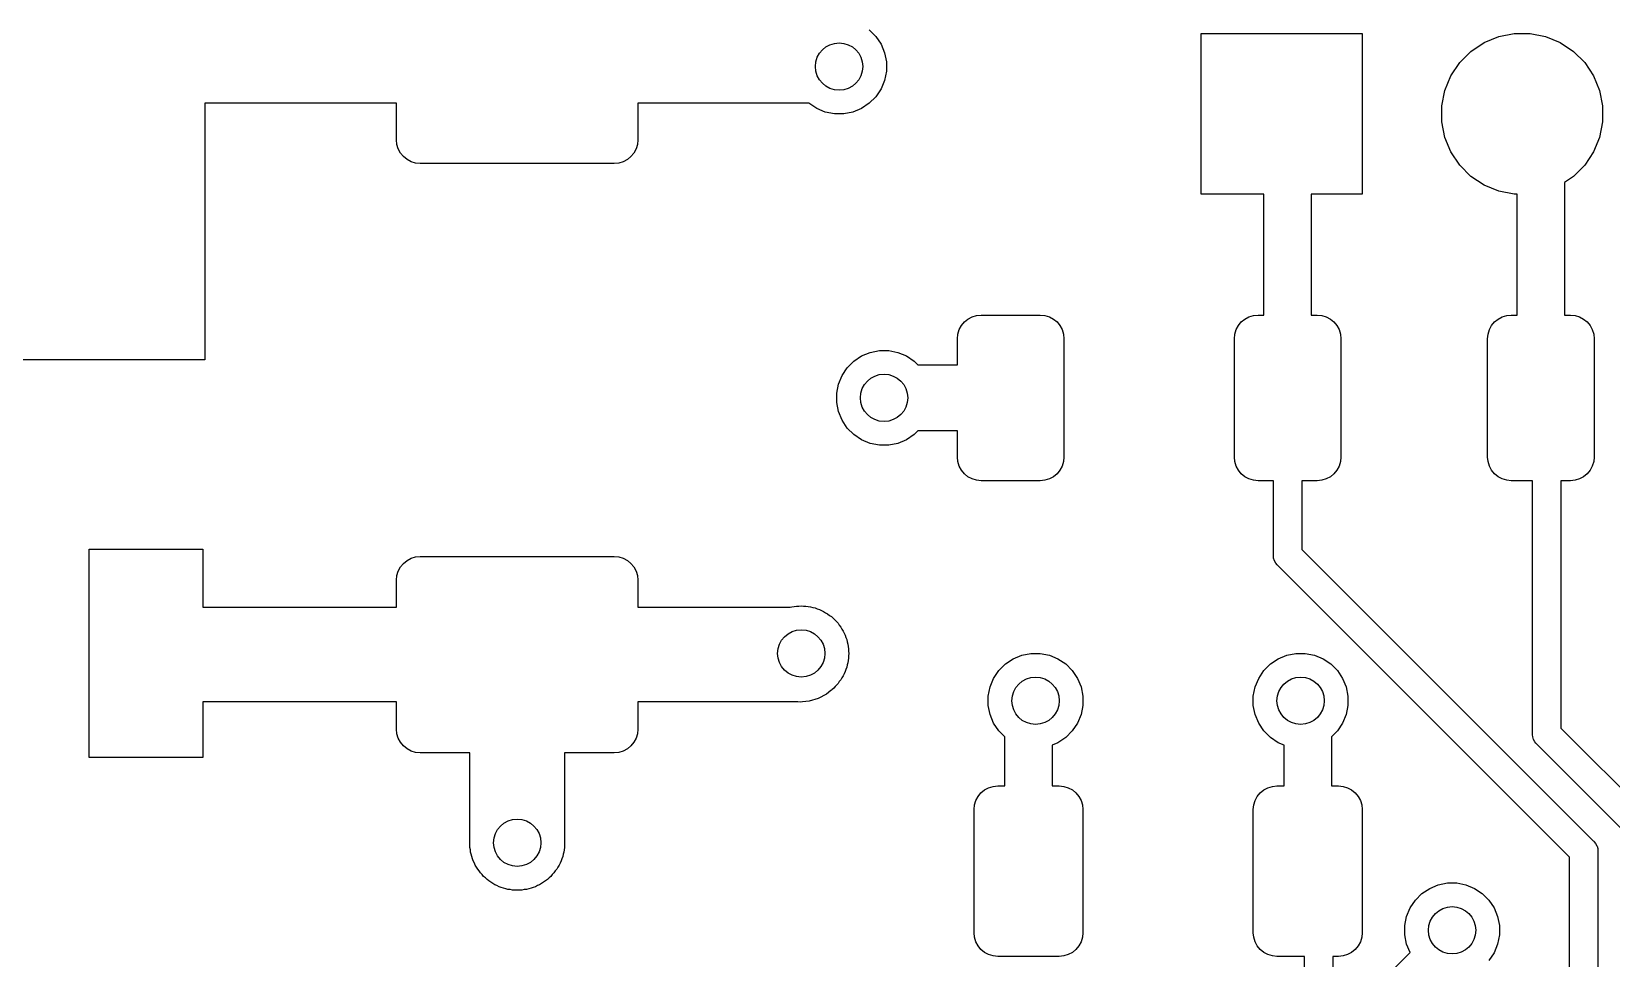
# Model space of a CAD drawing. Extents: x -3.6 to 94.4, y -84.3 to 13.7.
# Drawn here: x 57 to 73.68, y -12.92 to -3.13 of the extents above; entities that cross this region are included whole.
import ezdxf

# ---------------------------------------------------------------- set-up
doc = ezdxf.new("R2010")
doc.units = 0
doc.layers.add('BLACK', color=7, linetype='CONTINUOUS')

msp = doc.modelspace()

# ---------------------------------------------------------------- linework, layer by layer
at = {"layer": 'BLACK', "linetype": 'CONTINUOUS'}
for p, q in [((65.8437, -3.11162), (65.9134, -3.18127)), ((69.35, -4.85), (69.35, -3.15)), ((69.35, -3.15), (71.05, -3.15)), ((71.05, -3.15), (71.05, -4.85)), ((72.4921, -3.18267), (72.6563, -3.15)), ((72.6563, -3.15), (72.8237, -3.15)), ((72.8237, -3.15), (72.9879, -3.18267)), ((65.9134, -3.18127), (65.9681, -3.26316)), ((65.9681, -3.26316), (66.0058, -3.35415)), ((72.1982, -3.33976), (72.3374, -3.24674)), ((72.3374, -3.24674), (72.4921, -3.18267)), ((72.9879, -3.18267), (73.1426, -3.24674)), ((73.1426, -3.24674), (73.2818, -3.33976)), ((66.0058, -3.35415), (66.025, -3.45075)), ((66.025, -3.45075), (66.025, -3.54925)), ((71.9867, -3.59737), (72.0798, -3.45816)), ((72.0798, -3.45816), (72.1982, -3.33976)), ((73.2818, -3.33976), (73.4002, -3.45816)), ((73.4002, -3.45816), (73.4933, -3.59737)), ((66.0058, -3.64585), (65.9681, -3.73684)), ((66.025, -3.54925), (66.0058, -3.64585)), ((71.9227, -3.75206), (71.9867, -3.59737)), ((73.4933, -3.59737), (73.5573, -3.75206)), ((65.9134, -3.81873), (65.8437, -3.88837)), ((65.9681, -3.73684), (65.9134, -3.81873)), ((71.89, -3.91628), (71.9227, -3.75206)), ((73.5573, -3.75206), (73.59, -3.91628)), ((60.85, -3.8875), (58.825, -3.8875)), ((58.825, -3.8875), (58.825, -6.6)), ((60.85, -4.275), (60.85, -3.8875)), ((65.2054, -3.8875), (63.4, -3.8875)), ((63.4, -3.8875), (63.4, -4.275)), ((65.2063, -3.88837), (65.2054, -3.8875)), ((65.2882, -3.94309), (65.2063, -3.88837)), ((65.3792, -3.98079), (65.2882, -3.94309)), ((65.4758, -4), (65.3792, -3.98079)), ((65.5742, -4), (65.4758, -4)), ((65.6708, -3.98079), (65.5742, -4)), ((65.7618, -3.94309), (65.6708, -3.98079)), ((65.8437, -3.88837), (65.7618, -3.94309)), ((71.89, -4.08372), (71.89, -3.91628)), ((73.59, -3.91628), (73.59, -4.08372)), ((71.9227, -4.24794), (71.89, -4.08372)), ((73.59, -4.08372), (73.5573, -4.24794)), ((60.8548, -4.32377), (60.85, -4.275)), ((60.869, -4.37067), (60.8548, -4.32377)), ((63.3952, -4.32377), (63.381, -4.37067)), ((63.4, -4.275), (63.3952, -4.32377)), ((71.9867, -4.40263), (71.9227, -4.24794)), ((73.5573, -4.24794), (73.4933, -4.40263)), ((60.8921, -4.41389), (60.869, -4.37067)), ((60.9232, -4.45178), (60.8921, -4.41389)), ((60.9611, -4.48287), (60.9232, -4.45178)), ((61.0043, -4.50597), (60.9611, -4.48287)), ((63.2889, -4.48287), (63.2457, -4.50597)), ((63.3268, -4.45178), (63.2889, -4.48287)), ((63.3579, -4.41389), (63.3268, -4.45178)), ((63.381, -4.37067), (63.3579, -4.41389)), ((72.0798, -4.54184), (71.9867, -4.40263)), ((73.4933, -4.40263), (73.4002, -4.54184)), ((61.0512, -4.5202), (61.0043, -4.50597)), ((61.1, -4.525), (61.0512, -4.5202)), ((63.15, -4.525), (61.1, -4.525)), ((63.1988, -4.5202), (63.15, -4.525)), ((63.2457, -4.50597), (63.1988, -4.5202)), ((72.1982, -4.66024), (72.0798, -4.54184)), ((72.3374, -4.75326), (72.1982, -4.66024)), ((73.2818, -4.66024), (73.1875, -4.72328)), ((73.4002, -4.54184), (73.2818, -4.66024)), ((72.4921, -4.81733), (72.3374, -4.75326)), ((72.6563, -4.85), (72.4921, -4.81733)), ((73.1875, -4.72328), (73.1875, -6.125)), ((70.0125, -4.85), (69.35, -4.85)), ((70.0125, -6.125), (70.0125, -4.85)), ((71.05, -4.85), (70.5125, -4.85)), ((70.5125, -4.85), (70.5125, -6.125)), ((72.6875, -4.85), (72.6563, -4.85)), ((72.6875, -6.125), (72.6875, -4.85)), ((66.8482, -6.19822), (66.8861, -6.16713)), ((66.8861, -6.16713), (66.9293, -6.14403)), ((66.9293, -6.14403), (66.9762, -6.1298)), ((66.9762, -6.1298), (67.025, -6.125)), ((67.025, -6.125), (67.65, -6.125)), ((67.65, -6.125), (67.6988, -6.1298)), ((67.6988, -6.1298), (67.7457, -6.14403)), ((67.7457, -6.14403), (67.7889, -6.16713)), ((67.7889, -6.16713), (67.8268, -6.19822)), ((69.7732, -6.19822), (69.8111, -6.16713)), ((69.8111, -6.16713), (69.8543, -6.14403)), ((69.8543, -6.14403), (69.9012, -6.1298)), ((69.9012, -6.1298), (69.95, -6.125)), ((69.95, -6.125), (70.0125, -6.125)), ((70.5125, -6.125), (70.575, -6.125)), ((70.575, -6.125), (70.6238, -6.1298)), ((70.6238, -6.1298), (70.6707, -6.14403)), ((70.6707, -6.14403), (70.7139, -6.16713)), ((70.7139, -6.16713), (70.7518, -6.19822)), ((72.4482, -6.19822), (72.4861, -6.16713)), ((72.4861, -6.16713), (72.5293, -6.14403)), ((72.5293, -6.14403), (72.5762, -6.1298)), ((72.5762, -6.1298), (72.625, -6.125)), ((72.625, -6.125), (72.6875, -6.125)), ((73.1875, -6.125), (73.25, -6.125)), ((73.25, -6.125), (73.2988, -6.1298)), ((73.2988, -6.1298), (73.3457, -6.14403)), ((73.3457, -6.14403), (73.3889, -6.16713)), ((73.3889, -6.16713), (73.4268, -6.19822)), ((66.775, -6.375), (66.7798, -6.32623)), ((66.7798, -6.32623), (66.794, -6.27933)), ((66.794, -6.27933), (66.8171, -6.23611)), ((66.8171, -6.23611), (66.8482, -6.19822)), ((67.8268, -6.19822), (67.8579, -6.23611)), ((67.8579, -6.23611), (67.881, -6.27933)), ((67.881, -6.27933), (67.8952, -6.32623)), ((67.8952, -6.32623), (67.9, -6.375)), ((69.7, -6.375), (69.7048, -6.32623)), ((69.7048, -6.32623), (69.719, -6.27933)), ((69.719, -6.27933), (69.7421, -6.23611)), ((69.7421, -6.23611), (69.7732, -6.19822)), ((70.7518, -6.19822), (70.7829, -6.23611)), ((70.7829, -6.23611), (70.806, -6.27933)), ((70.806, -6.27933), (70.8202, -6.32623)), ((70.8202, -6.32623), (70.825, -6.375)), ((72.375, -6.375), (72.3798, -6.32623)), ((72.3798, -6.32623), (72.394, -6.27933)), ((72.394, -6.27933), (72.4171, -6.23611)), ((72.4171, -6.23611), (72.4482, -6.19822)), ((73.4268, -6.19822), (73.4579, -6.23611)), ((73.4579, -6.23611), (73.481, -6.27933)), ((73.481, -6.27933), (73.4952, -6.32623)), ((73.4952, -6.32623), (73.5, -6.375)), ((65.8542, -6.51921), (65.9508, -6.5)), ((65.9508, -6.5), (66.0492, -6.5)), ((66.0492, -6.5), (66.1458, -6.51921)), ((66.775, -6.65), (66.775, -6.375)), ((67.9, -6.375), (67.9, -7.625)), ((69.7, -7.625), (69.7, -6.375)), ((70.825, -6.375), (70.825, -7.625)), ((72.375, -7.625), (72.375, -6.375)), ((73.5, -6.375), (73.5, -7.625)), ((58.825, -6.6), (56.425, -6.6)), ((65.6116, -6.68127), (65.6813, -6.61163)), ((65.6813, -6.61163), (65.7632, -6.55691)), ((65.7632, -6.55691), (65.8542, -6.51921)), ((66.1458, -6.51921), (66.2368, -6.55691)), ((66.2368, -6.55691), (66.3187, -6.61163)), ((66.3187, -6.61163), (66.3571, -6.65)), ((66.3571, -6.65), (66.775, -6.65)), ((65.5192, -6.85415), (65.5569, -6.76316)), ((65.5569, -6.76316), (65.6116, -6.68127)), ((65.5, -6.95075), (65.5192, -6.85415)), ((65.5, -7.04925), (65.5, -6.95075)), ((65.5192, -7.14584), (65.5, -7.04925)), ((65.5569, -7.23684), (65.5192, -7.14584)), ((65.6116, -7.31873), (65.5569, -7.23684)), ((65.6813, -7.38837), (65.6116, -7.31873)), ((65.7632, -7.44309), (65.6813, -7.38837)), ((65.8542, -7.48079), (65.7632, -7.44309)), ((65.9508, -7.5), (65.8542, -7.48079)), ((66.0492, -7.5), (65.9508, -7.5)), ((66.1458, -7.48079), (66.0492, -7.5)), ((66.2368, -7.44309), (66.1458, -7.48079)), ((66.3187, -7.38837), (66.2368, -7.44309)), ((66.3571, -7.35), (66.3187, -7.38837)), ((66.775, -7.35), (66.3571, -7.35)), ((66.775, -7.625), (66.775, -7.35)), ((66.7798, -7.67377), (66.775, -7.625)), ((66.794, -7.72067), (66.7798, -7.67377)), ((67.8952, -7.67377), (67.881, -7.72067)), ((67.9, -7.625), (67.8952, -7.67377)), ((69.7048, -7.67377), (69.7, -7.625)), ((69.719, -7.72067), (69.7048, -7.67377)), ((70.8202, -7.67377), (70.806, -7.72067)), ((70.825, -7.625), (70.8202, -7.67377)), ((72.3798, -7.67377), (72.375, -7.625)), ((72.394, -7.72067), (72.3798, -7.67377)), ((73.4952, -7.67377), (73.481, -7.72067)), ((73.5, -7.625), (73.4952, -7.67377)), ((66.8171, -7.76389), (66.794, -7.72067)), ((66.8482, -7.80178), (66.8171, -7.76389)), ((66.8861, -7.83287), (66.8482, -7.80178)), ((66.9293, -7.85597), (66.8861, -7.83287)), ((67.7889, -7.83287), (67.7457, -7.85597)), ((67.8268, -7.80178), (67.7889, -7.83287)), ((67.8579, -7.76389), (67.8268, -7.80178)), ((67.881, -7.72067), (67.8579, -7.76389)), ((69.7421, -7.76389), (69.719, -7.72067)), ((69.7732, -7.80178), (69.7421, -7.76389)), ((69.8111, -7.83287), (69.7732, -7.80178)), ((69.8543, -7.85597), (69.8111, -7.83287)), ((70.7139, -7.83287), (70.6707, -7.85597)), ((70.7518, -7.80178), (70.7139, -7.83287)), ((70.7829, -7.76389), (70.7518, -7.80178)), ((70.806, -7.72067), (70.7829, -7.76389)), ((72.4171, -7.76389), (72.394, -7.72067)), ((72.4482, -7.80178), (72.4171, -7.76389)), ((72.4861, -7.83287), (72.4482, -7.80178)), ((72.5293, -7.85597), (72.4861, -7.83287)), ((73.3889, -7.83287), (73.3457, -7.85597)), ((73.4268, -7.80178), (73.3889, -7.83287)), ((73.4579, -7.76389), (73.4268, -7.80178)), ((73.481, -7.72067), (73.4579, -7.76389)), ((66.9762, -7.8702), (66.9293, -7.85597)), ((67.025, -7.875), (66.9762, -7.8702)), ((67.65, -7.875), (67.025, -7.875)), ((67.6988, -7.8702), (67.65, -7.875)), ((67.7457, -7.85597), (67.6988, -7.8702)), ((69.9012, -7.8702), (69.8543, -7.85597)), ((69.95, -7.875), (69.9012, -7.8702)), ((70.1125, -7.875), (69.95, -7.875)), ((70.1125, -8.65513), (70.1125, -7.875)), ((70.575, -7.875), (70.4125, -7.875)), ((70.4125, -7.875), (70.4125, -8.60037)), ((70.6238, -7.8702), (70.575, -7.875)), ((70.6707, -7.85597), (70.6238, -7.8702)), ((72.5762, -7.8702), (72.5293, -7.85597)), ((72.625, -7.875), (72.5762, -7.8702)), ((72.85, -7.875), (72.625, -7.875)), ((72.85, -10.5441), (72.85, -7.875)), ((73.25, -7.875), (73.15, -7.875)), ((73.15, -7.875), (73.15, -10.4893)), ((73.2988, -7.8702), (73.25, -7.875)), ((73.3457, -7.85597), (73.2988, -7.8702)), ((57.605, -10.8), (57.605, -8.6)), ((57.605, -8.6), (58.805, -8.6)), ((58.805, -8.6), (58.805, -9.2125)), ((61.0512, -8.6798), (61.1, -8.675)), ((61.1, -8.675), (63.15, -8.675)), ((63.15, -8.675), (63.1988, -8.6798)), ((70.1118, -8.6625), (70.1125, -8.65513)), ((70.1147, -8.69191), (70.1118, -8.6625)), ((70.4125, -8.60037), (73.4909, -11.6787)), ((60.8548, -8.87623), (60.869, -8.82933)), ((60.869, -8.82933), (60.8921, -8.78611)), ((60.8921, -8.78611), (60.9232, -8.74822)), ((60.9232, -8.74822), (60.9611, -8.71713)), ((60.9611, -8.71713), (61.0043, -8.69403)), ((61.0043, -8.69403), (61.0512, -8.6798)), ((63.1988, -8.6798), (63.2457, -8.69403)), ((63.2457, -8.69403), (63.2889, -8.71713)), ((63.2889, -8.71713), (63.3268, -8.74822)), ((63.3268, -8.74822), (63.3579, -8.78611)), ((63.3579, -8.78611), (63.381, -8.82933)), ((63.381, -8.82933), (63.3952, -8.87623)), ((70.1232, -8.72018), (70.1147, -8.69191)), ((70.1372, -8.74624), (70.1232, -8.72018)), ((70.1512, -8.76336), (70.1372, -8.74624)), ((70.1512, -8.76337), (70.1512, -8.76336)), ((70.1559, -8.76908), (70.1512, -8.76337)), ((70.1616, -8.77377), (70.1559, -8.76908)), ((73.24, -11.8521), (70.1616, -8.77377)), ((60.85, -8.925), (60.8548, -8.87623)), ((60.85, -9.2125), (60.85, -8.925)), ((63.3952, -8.87623), (63.4, -8.925)), ((63.4, -8.925), (63.4, -9.2125)), ((58.805, -9.2125), (60.85, -9.2125)), ((63.4, -9.2125), (65.0096, -9.2125)), ((65.0096, -9.2125), (65.027, -9.20723)), ((65.027, -9.20723), (65.0515, -9.20482)), ((65.0515, -9.20482), (65.0758, -9.2)), ((65.0758, -9.2), (65.1004, -9.2)), ((65.1004, -9.2), (65.125, -9.19758)), ((65.125, -9.19758), (65.1496, -9.2)), ((65.1496, -9.2), (65.1742, -9.2)), ((65.1742, -9.2), (65.1985, -9.20482)), ((65.1985, -9.20482), (65.223, -9.20723)), ((65.223, -9.20723), (65.2466, -9.2144)), ((65.2466, -9.2144), (65.2708, -9.21922)), ((65.2708, -9.21922), (65.2937, -9.22866)), ((65.2937, -9.22866), (65.3173, -9.23583)), ((65.3173, -9.23583), (65.339, -9.24746)), ((65.339, -9.24746), (65.3618, -9.25691)), ((65.3618, -9.25691), (65.3824, -9.27062)), ((65.3824, -9.27062), (65.4041, -9.28225)), ((65.4041, -9.28225), (65.4232, -9.29791)), ((65.4232, -9.29791), (65.4437, -9.31162)), ((65.4437, -9.31162), (65.4612, -9.32907)), ((65.4612, -9.32907), (65.4803, -9.34474)), ((65.4803, -9.34474), (65.4959, -9.36382)), ((65.4959, -9.36382), (65.5134, -9.38127)), ((65.5134, -9.38127), (65.5271, -9.40179)), ((65.5271, -9.40179), (65.5427, -9.42087)), ((65.5427, -9.42087), (65.5544, -9.44264)), ((65.5544, -9.44264), (65.5681, -9.46316)), ((65.5681, -9.46316), (65.5775, -9.48597)), ((65.5775, -9.48597), (65.5892, -9.50773)), ((65.5892, -9.50773), (65.5963, -9.53135)), ((65.5963, -9.53135), (65.6058, -9.55415)), ((65.6058, -9.55415), (65.6106, -9.57837)), ((65.6106, -9.57837), (65.6178, -9.60198)), ((65.6178, -9.60198), (65.6202, -9.62654)), ((65.6202, -9.62654), (65.625, -9.65075)), ((65.625, -9.65075), (65.625, -9.67544)), ((65.625, -9.67544), (65.6274, -9.7)), ((65.6106, -9.82163), (65.6058, -9.84584)), ((65.6178, -9.79802), (65.6106, -9.82163)), ((65.6202, -9.77346), (65.6178, -9.79802)), ((65.625, -9.74925), (65.6202, -9.77346)), ((65.6274, -9.7), (65.625, -9.72456)), ((65.625, -9.72456), (65.625, -9.74925)), ((67.2116, -9.88127), (67.2813, -9.81162)), ((67.2813, -9.81162), (67.3632, -9.75691)), ((67.3632, -9.75691), (67.4542, -9.71922)), ((67.4542, -9.71922), (67.5508, -9.7)), ((67.5508, -9.7), (67.6492, -9.7)), ((67.6492, -9.7), (67.7458, -9.71922)), ((67.7458, -9.71922), (67.8368, -9.75691)), ((67.8368, -9.75691), (67.9187, -9.81162)), ((67.9187, -9.81162), (67.9884, -9.88127)), ((70.0116, -9.88127), (70.0813, -9.81162)), ((70.0813, -9.81162), (70.1632, -9.75691)), ((70.1632, -9.75691), (70.2542, -9.71922)), ((70.2542, -9.71922), (70.3508, -9.7)), ((70.3508, -9.7), (70.4492, -9.7)), ((70.4492, -9.7), (70.5458, -9.71922)), ((70.5458, -9.71922), (70.6368, -9.75691)), ((70.6368, -9.75691), (70.7187, -9.81162)), ((70.7187, -9.81162), (70.7884, -9.88127)), ((65.5271, -9.9982), (65.5134, -10.0187)), ((65.5427, -9.97913), (65.5271, -9.9982)), ((65.5544, -9.95737), (65.5427, -9.97913)), ((65.5681, -9.93684), (65.5544, -9.95737)), ((65.5775, -9.91403), (65.5681, -9.93684)), ((65.5892, -9.89227), (65.5775, -9.91403)), ((65.5963, -9.86866), (65.5892, -9.89227)), ((65.6058, -9.84584), (65.5963, -9.86866)), ((67.1192, -10.0542), (67.1569, -9.96316)), ((67.1569, -9.96316), (67.2116, -9.88127)), ((67.9884, -9.88127), (68.0431, -9.96316)), ((68.0431, -9.96316), (68.0808, -10.0542)), ((69.9192, -10.0542), (69.9569, -9.96316)), ((69.9569, -9.96316), (70.0116, -9.88127)), ((70.7884, -9.88127), (70.8431, -9.96316)), ((70.8431, -9.96316), (70.8808, -10.0542)), ((65.3048, -10.1767), (65.2105, -10.2053)), ((65.3916, -10.1302), (65.3048, -10.1767)), ((65.4379, -10.0923), (65.3916, -10.1302)), ((65.4437, -10.0884), (65.4379, -10.0923)), ((65.4487, -10.0834), (65.4437, -10.0884)), ((65.4678, -10.0678), (65.4487, -10.0834)), ((65.4834, -10.0487), (65.4678, -10.0678)), ((65.5134, -10.0187), (65.4834, -10.0487)), ((67.1, -10.1508), (67.1192, -10.0542)), ((67.1, -10.2492), (67.1, -10.1508)), ((68.0808, -10.0542), (68.1, -10.1508)), ((68.1, -10.1508), (68.1, -10.2492)), ((69.9, -10.1508), (69.9192, -10.0542)), ((69.9, -10.2492), (69.9, -10.1508)), ((70.8808, -10.0542), (70.9, -10.1508)), ((70.9, -10.1508), (70.9, -10.2492)), ((60.85, -10.2125), (58.805, -10.2125)), ((58.805, -10.2125), (58.805, -10.8)), ((60.85, -10.5), (60.85, -10.2125)), ((65.0879, -10.2125), (63.4, -10.2125)), ((63.4, -10.2125), (63.4, -10.5)), ((65.1125, -10.2149), (65.0879, -10.2125)), ((65.1371, -10.2125), (65.1125, -10.2149)), ((65.2105, -10.2053), (65.1371, -10.2125)), ((67.1192, -10.3458), (67.1, -10.2492)), ((67.1569, -10.4368), (67.1192, -10.3458)), ((68.0808, -10.3458), (68.0431, -10.4368)), ((68.1, -10.2492), (68.0808, -10.3458)), ((69.9192, -10.3458), (69.9, -10.2492)), ((69.9569, -10.4368), (69.9192, -10.3458)), ((70.8808, -10.3458), (70.8431, -10.4368)), ((70.9, -10.2492), (70.8808, -10.3458)), ((60.8548, -10.5488), (60.85, -10.5)), ((63.4, -10.5), (63.3952, -10.5488)), ((67.2116, -10.5187), (67.1569, -10.4368)), ((68.0431, -10.4368), (67.9884, -10.5187)), ((70.0116, -10.5187), (69.9569, -10.4368)), ((70.8431, -10.4368), (70.7884, -10.5187)), ((73.15, -10.4893), (74.1909, -11.5302)), ((60.869, -10.5957), (60.8548, -10.5488)), ((60.8921, -10.6389), (60.869, -10.5957)), ((60.9232, -10.6768), (60.8921, -10.6389)), ((60.9611, -10.7079), (60.9232, -10.6768)), ((63.3268, -10.6768), (63.2889, -10.7079)), ((63.3579, -10.6389), (63.3268, -10.6768)), ((63.381, -10.5957), (63.3579, -10.6389)), ((63.3952, -10.5488), (63.381, -10.5957)), ((67.275, -10.5821), (67.2116, -10.5187)), ((67.275, -11.1), (67.275, -10.5821)), ((67.8368, -10.6431), (67.775, -10.6687)), ((67.775, -10.6687), (67.775, -11.1)), ((67.9187, -10.5884), (67.8368, -10.6431)), ((67.9884, -10.5187), (67.9187, -10.5884)), ((70.0813, -10.5884), (70.0116, -10.5187)), ((70.1632, -10.6431), (70.0813, -10.5884)), ((70.225, -10.6687), (70.1632, -10.6431)), ((70.225, -11.1), (70.225, -10.6687)), ((70.7884, -10.5187), (70.725, -10.5821)), ((70.725, -10.5821), (70.725, -11.1)), ((72.8493, -10.5515), (72.85, -10.5441)), ((72.85, -10.5588), (72.8493, -10.5515)), ((72.8522, -10.5809), (72.85, -10.5588)), ((72.85, -10.5588), (72.85, -10.5588)), ((72.8607, -10.6091), (72.8522, -10.5809)), ((72.8747, -10.6352), (72.8607, -10.6091)), ((72.8607, -10.6091), (72.8607, -10.6091)), ((72.8858, -10.6488), (72.8747, -10.6352)), ((72.8934, -10.658), (72.8858, -10.6488)), ((72.8991, -10.6627), (72.8934, -10.658)), ((73.94, -11.7036), (72.8991, -10.6627)), ((58.805, -10.8), (57.605, -10.8)), ((61.0043, -10.731), (60.9611, -10.7079)), ((61.0512, -10.7452), (61.0043, -10.731)), ((61.1, -10.75), (61.0512, -10.7452)), ((61.625, -10.75), (61.1, -10.75)), ((61.625, -11.6508), (61.625, -10.75)), ((63.15, -10.75), (62.625, -10.75)), ((62.625, -10.75), (62.625, -11.7493)), ((63.1988, -10.7452), (63.15, -10.75)), ((63.2457, -10.731), (63.1988, -10.7452)), ((63.2889, -10.7079), (63.2457, -10.731)), ((66.9921, -11.2111), (67.0232, -11.1732)), ((67.0232, -11.1732), (67.0611, -11.1421)), ((67.0611, -11.1421), (67.1043, -11.119)), ((67.1043, -11.119), (67.1512, -11.1048)), ((67.1512, -11.1048), (67.2, -11.1)), ((67.2, -11.1), (67.275, -11.1)), ((67.775, -11.1), (67.85, -11.1)), ((67.85, -11.1), (67.8988, -11.1048)), ((67.8988, -11.1048), (67.9457, -11.119)), ((67.9457, -11.119), (67.9889, -11.1421)), ((67.9889, -11.1421), (68.0268, -11.1732)), ((68.0268, -11.1732), (68.0579, -11.2111)), ((69.9421, -11.2111), (69.9732, -11.1732)), ((69.9732, -11.1732), (70.0111, -11.1421)), ((70.0111, -11.1421), (70.0543, -11.119)), ((70.0543, -11.119), (70.1012, -11.1048)), ((70.1012, -11.1048), (70.15, -11.1)), ((70.15, -11.1), (70.225, -11.1)), ((70.725, -11.1), (70.8, -11.1)), ((70.8, -11.1), (70.8488, -11.1048)), ((70.8488, -11.1048), (70.8957, -11.119)), ((70.8957, -11.119), (70.9389, -11.1421)), ((70.9389, -11.1421), (70.9768, -11.1732)), ((70.9768, -11.1732), (71.0079, -11.2111)), ((66.95, -11.35), (66.9548, -11.3012)), ((66.9548, -11.3012), (66.969, -11.2543)), ((66.969, -11.2543), (66.9921, -11.2111)), ((68.0579, -11.2111), (68.081, -11.2543)), ((68.081, -11.2543), (68.0952, -11.3012)), ((68.0952, -11.3012), (68.1, -11.35)), ((69.9, -11.35), (69.9048, -11.3012)), ((69.9048, -11.3012), (69.919, -11.2543)), ((69.919, -11.2543), (69.9421, -11.2111)), ((71.0079, -11.2111), (71.031, -11.2543)), ((71.031, -11.2543), (71.0452, -11.3012)), ((71.0452, -11.3012), (71.05, -11.35)), ((66.95, -12.65), (66.95, -11.35)), ((68.1, -11.35), (68.1, -12.65)), ((69.9, -12.65), (69.9, -11.35)), ((71.05, -11.35), (71.05, -12.65)), ((61.625, -11.7493), (61.625, -11.6508)), ((61.625, -11.6508), (61.625, -11.6508)), ((73.4909, -11.6787), (73.4966, -11.6834)), ((61.6298, -11.7735), (61.625, -11.7493)), ((61.6322, -11.798), (61.6298, -11.7735)), ((61.6394, -11.8216), (61.6322, -11.798)), ((61.6442, -11.8459), (61.6394, -11.8216)), ((61.6537, -11.8687), (61.6442, -11.8459)), ((62.6058, -11.8459), (62.5963, -11.8687)), ((62.6106, -11.8216), (62.6058, -11.8459)), ((62.6178, -11.798), (62.6106, -11.8216)), ((62.6202, -11.7735), (62.6178, -11.798)), ((62.625, -11.7493), (62.6202, -11.7735)), ((73.4966, -11.6834), (73.5013, -11.6891)), ((73.5013, -11.6891), (73.5153, -11.7063)), ((73.5153, -11.7063), (73.5293, -11.7323)), ((73.5293, -11.7323), (73.5305, -11.7363)), ((73.5305, -11.7363), (73.5378, -11.7606)), ((73.5378, -11.7606), (73.5396, -11.7782)), ((73.5396, -11.7782), (73.5407, -11.79)), ((73.5407, -11.79), (73.54, -11.7974)), ((73.54, -11.7974), (73.54, -14.2239)), ((61.6608, -11.8923), (61.6537, -11.8687)), ((61.6725, -11.914), (61.6608, -11.8923)), ((61.6819, -11.9369), (61.6725, -11.914)), ((61.6956, -11.9574), (61.6819, -11.9369)), ((61.7073, -11.9791), (61.6956, -11.9574)), ((61.7229, -11.9982), (61.7073, -11.9791)), ((61.7366, -12.0187), (61.7229, -11.9982)), ((62.5271, -11.9982), (62.5134, -12.0187)), ((62.5427, -11.9791), (62.5271, -11.9982)), ((62.5544, -11.9574), (62.5427, -11.9791)), ((62.5681, -11.9369), (62.5544, -11.9574)), ((62.5775, -11.914), (62.5681, -11.9369)), ((62.5892, -11.8923), (62.5775, -11.914)), ((62.5963, -11.8687), (62.5892, -11.8923)), ((73.24, -14.2239), (73.24, -11.8521)), ((61.7541, -12.0362), (61.7366, -12.0187)), ((61.7697, -12.0553), (61.7541, -12.0362)), ((61.7888, -12.0709), (61.7697, -12.0553)), ((61.8063, -12.0884), (61.7888, -12.0709)), ((61.8268, -12.1021), (61.8063, -12.0884)), ((61.8459, -12.1178), (61.8268, -12.1021)), ((61.8676, -12.1294), (61.8459, -12.1178)), ((61.8882, -12.1431), (61.8676, -12.1294)), ((61.911, -12.1526), (61.8882, -12.1431)), ((61.9327, -12.1642), (61.911, -12.1526)), ((61.9563, -12.1714), (61.9327, -12.1642)), ((61.9792, -12.1808), (61.9563, -12.1714)), ((62.0034, -12.1856), (61.9792, -12.1808)), ((62.2708, -12.1808), (62.2466, -12.1856)), ((62.2936, -12.1714), (62.2708, -12.1808)), ((62.3173, -12.1642), (62.2936, -12.1714)), ((62.339, -12.1526), (62.3173, -12.1642)), ((62.3618, -12.1431), (62.339, -12.1526)), ((62.3824, -12.1294), (62.3618, -12.1431)), ((62.4041, -12.1178), (62.3824, -12.1294)), ((62.4232, -12.1021), (62.4041, -12.1178)), ((62.4437, -12.0884), (62.4232, -12.1021)), ((62.4612, -12.0709), (62.4437, -12.0884)), ((62.4803, -12.0553), (62.4612, -12.0709)), ((62.4959, -12.0362), (62.4803, -12.0553)), ((62.5134, -12.0187), (62.4959, -12.0362)), ((71.7632, -12.1819), (71.8542, -12.1442)), ((71.8542, -12.1442), (71.9508, -12.125)), ((71.9508, -12.125), (72.0492, -12.125)), ((72.0492, -12.125), (72.1458, -12.1442)), ((72.1458, -12.1442), (72.2368, -12.1819)), ((62.027, -12.1928), (62.0034, -12.1856)), ((62.0515, -12.1952), (62.027, -12.1928)), ((62.0758, -12.2), (62.0515, -12.1952)), ((62.1004, -12.2), (62.0758, -12.2)), ((62.125, -12.2024), (62.1004, -12.2)), ((62.1496, -12.2), (62.125, -12.2024)), ((62.1742, -12.2), (62.1496, -12.2)), ((62.1985, -12.1952), (62.1742, -12.2)), ((62.223, -12.1928), (62.1985, -12.1952)), ((62.2466, -12.1856), (62.223, -12.1928)), ((71.5569, -12.3882), (71.6116, -12.3063)), ((71.6116, -12.3063), (71.6813, -12.2366)), ((71.6813, -12.2366), (71.7632, -12.1819)), ((72.2368, -12.1819), (72.3187, -12.2366)), ((72.3187, -12.2366), (72.3884, -12.3063)), ((72.3884, -12.3063), (72.4431, -12.3882)), ((71.5, -12.5758), (71.5192, -12.4792)), ((71.5192, -12.4792), (71.5569, -12.3882)), ((72.4431, -12.3882), (72.4808, -12.4792)), ((72.4808, -12.4792), (72.5, -12.5758)), ((66.9548, -12.6988), (66.95, -12.65)), ((68.1, -12.65), (68.0952, -12.6988)), ((69.9048, -12.6988), (69.9, -12.65)), ((71.05, -12.65), (71.0452, -12.6988)), ((71.5, -12.6742), (71.5, -12.5758)), ((71.5192, -12.7708), (71.5, -12.6742)), ((72.5, -12.6742), (72.4808, -12.7708)), ((72.5, -12.5758), (72.5, -12.6742)), ((66.969, -12.7457), (66.9548, -12.6988)), ((66.9921, -12.7889), (66.969, -12.7457)), ((67.0232, -12.8268), (66.9921, -12.7889)), ((67.0611, -12.8579), (67.0232, -12.8268)), ((68.0268, -12.8268), (67.9889, -12.8579)), ((68.0579, -12.7889), (68.0268, -12.8268)), ((68.081, -12.7457), (68.0579, -12.7889)), ((68.0952, -12.6988), (68.081, -12.7457)), ((69.919, -12.7457), (69.9048, -12.6988)), ((69.9421, -12.7889), (69.919, -12.7457)), ((69.9732, -12.8268), (69.9421, -12.7889)), ((70.0111, -12.8579), (69.9732, -12.8268)), ((70.9768, -12.8268), (70.9389, -12.8579)), ((71.0079, -12.7889), (70.9768, -12.8268)), ((71.031, -12.7457), (71.0079, -12.7889)), ((71.0452, -12.6988), (71.031, -12.7457)), ((71.5552, -12.8577), (71.5192, -12.7708)), ((72.4808, -12.7708), (72.4431, -12.8618)), ((67.1043, -12.881), (67.0611, -12.8579)), ((67.1512, -12.8952), (67.1043, -12.881)), ((67.2, -12.9), (67.1512, -12.8952)), ((67.85, -12.9), (67.2, -12.9)), ((67.8988, -12.8952), (67.85, -12.9)), ((67.9457, -12.881), (67.8988, -12.8952)), ((67.9889, -12.8579), (67.9457, -12.881)), ((70.0543, -12.881), (70.0111, -12.8579)), ((70.1012, -12.8952), (70.0543, -12.881)), ((70.15, -12.9), (70.1012, -12.8952)), ((70.44, -12.9), (70.15, -12.9)), ((70.44, -13.26), (70.44, -12.9)), ((70.8, -12.9), (70.74, -12.9)), ((70.74, -12.9), (70.74, -13.4026)), ((70.8488, -12.8952), (70.8, -12.9)), ((70.8957, -12.881), (70.8488, -12.8952)), ((70.9389, -12.8579), (70.8957, -12.881)), ((71.1891, -13.2237), (71.5552, -12.8577)), ((72.4431, -12.8618), (72.3884, -12.9437))]:
    msp.add_line(p, q, dxfattribs=at)
at = {"layer": 'BLACK'}
for centre in [(65.525, -3.5), (66, -7), (65.125, -9.7), (67.6, -10.2), (70.4, -10.2), (62.125, -11.7), (72, -12.625)]:
    msp.add_circle(centre, 0.25, dxfattribs=at)

doc.saveas('drawing.dxf')
